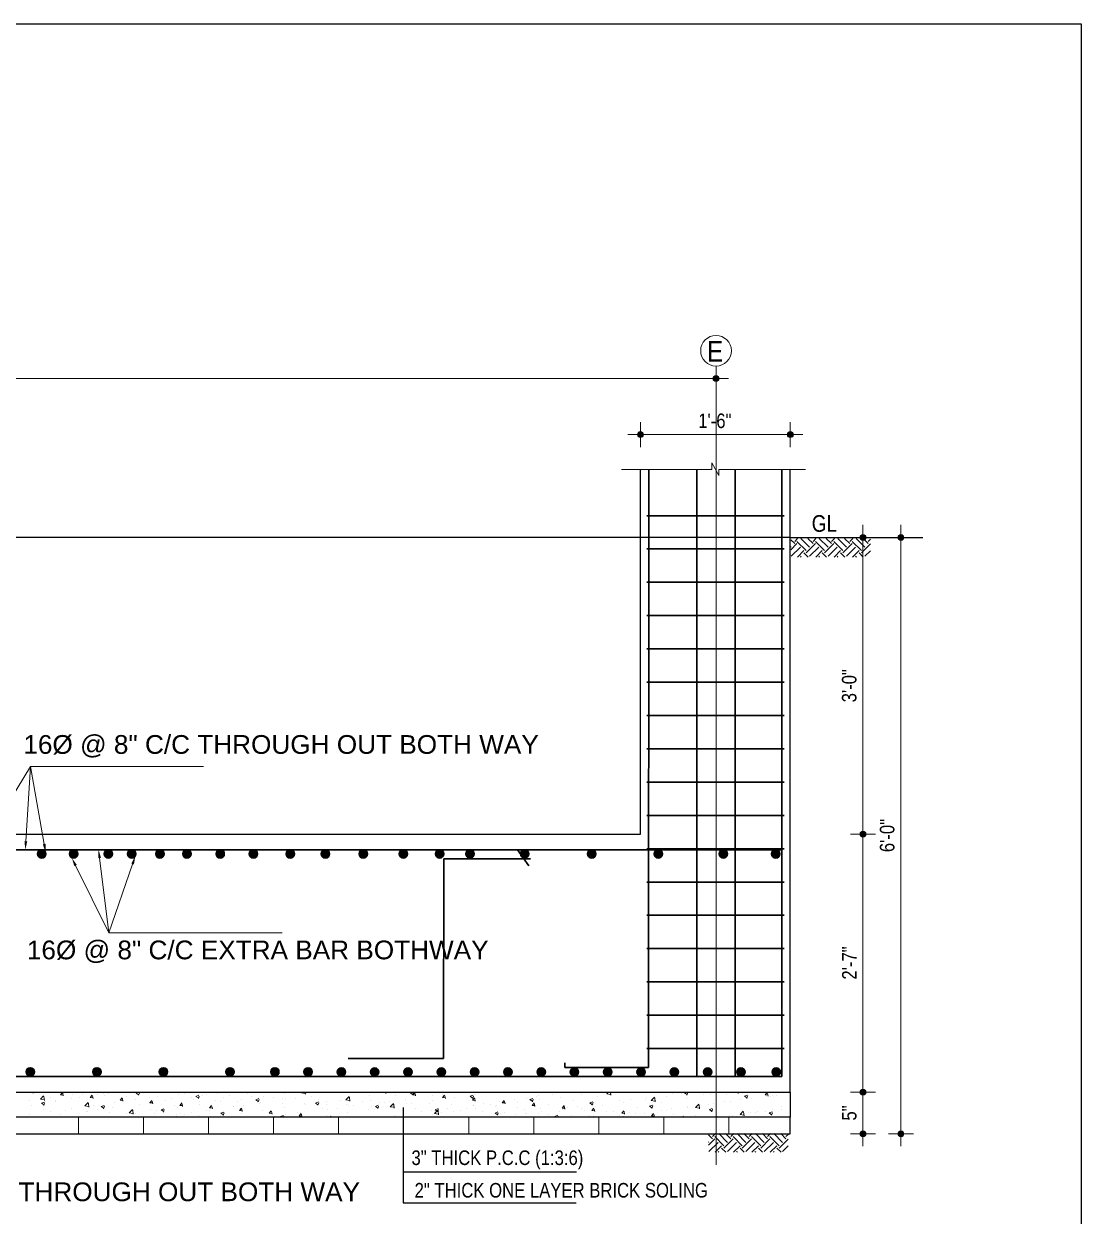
# Model space of a CAD drawing. Header units: inches. Extents: x 57837 to 133168, y 6972 to 27776.
# Drawn here: x 70010 to 70518, y 19464 to 20037 of the extents above; entities that cross this region are included whole.
import ezdxf

# ---------------------------------------------------------------- set-up
doc = ezdxf.new("R2010")
doc.units = ezdxf.units.IN
doc.header["$MEASUREMENT"] = 0
for name, color, linetype, lineweight in [('0.15L', 210, 'Continuous', 15), ('DIM', 2, 'Continuous', 13), ('HACTH', 153, 'Continuous', 5), ('HATCH', 74, 'Continuous', 5), ('ROD', 1, 'Continuous', 40), ('rod position', 1, 'Continuous', 30), ('STIRRUPS', 4, 'Continuous', 30), ('wall line', 20, 'Continuous', 50)]:
    doc.layers.add(name, color=color, linetype=linetype, lineweight=lineweight)
doc.layers.add('elevation', color=3, linetype='Continuous')
doc.layers.add('text', color=255, linetype='Continuous')
doc.styles.add('Arial', font='arial.ttf', dxfattribs={"height": 6.5})
doc.styles.get("Standard").update_dxf_attribs({"font": 'ARIALN.TTF', "height": 7})

msp = doc.modelspace()

# ---------------------------------------------------------------- hatches: boundary and pattern name
at = {"lineweight": 13}
h = msp.add_hatch(color=256, dxfattribs=at)
edge = h.paths.add_edge_path()
edge.add_arc((70342.39, 19866.35), 1.42, 0, 360)
h = msp.add_hatch(color=256, dxfattribs=at)
edge = h.paths.add_edge_path()
edge.add_arc((70306.08, 19839.44), 1.42, 0, 360)
h = msp.add_hatch(color=256, dxfattribs=at)
edge = h.paths.add_edge_path()
edge.add_arc((70378.08, 19839.44), 1.42, 0, 360)
h = msp.add_hatch(color=256, dxfattribs=at)
edge = h.paths.add_edge_path()
edge.add_arc((70413.02, 19790.03), 1.42, 0, 360)
h = msp.add_hatch(color=256, dxfattribs=at)
edge = h.paths.add_edge_path()
edge.add_arc((70431.25, 19790.03), 1.42, 0, 360)
h = msp.add_hatch(color=256, dxfattribs=at)
edge = h.paths.add_edge_path()
edge.add_arc((70413.02, 19647.48), 1.42, 0, 360)
h = msp.add_hatch(color=256, dxfattribs=at)
edge = h.paths.add_edge_path()
edge.add_arc((70413.02, 19647.48), 1.42, 0, 360)
h = msp.add_hatch(color=256, dxfattribs=at)
edge = h.paths.add_edge_path()
edge.add_arc((70413.02, 19523.48), 1.42, 0, 360)
h = msp.add_hatch(color=256, dxfattribs=at)
edge = h.paths.add_edge_path()
edge.add_arc((70413.02, 19523.48), 1.42, 0, 360)
h = msp.add_hatch(color=256, dxfattribs=at)
edge = h.paths.add_edge_path()
edge.add_arc((70413.02, 19503.48), 1.42, 0, 360)
h = msp.add_hatch(color=256, dxfattribs=at)
edge = h.paths.add_edge_path()
edge.add_arc((70431.25, 19503.48), 1.42, 0, 360)
at = {"layer": 'ROD'}
h = msp.add_hatch(color=5, dxfattribs=at)
h.set_gradient(color1=(0, 0, 255), one_color=1, tint=1, name='SPHERICAL')
h.paths.add_polyline_path([(70020.37, 19637.99, 1), (70016.37, 19637.99, 1)])
h = msp.add_hatch(color=5, dxfattribs=at)
h.set_gradient(color1=(0, 0, 255), one_color=1, tint=1, name='SPHERICAL')
h.paths.add_polyline_path([(70035.66, 19637.99, 1), (70031.66, 19637.99, 1)])
h = msp.add_hatch(color=5, dxfattribs=at)
h.set_gradient(color1=(0, 0, 255), one_color=1, tint=1, name='SPHERICAL')
h.paths.add_polyline_path([(70052.37, 19637.99, 1), (70048.37, 19637.99, 1)])
h = msp.add_hatch(color=5, dxfattribs=at)
h.set_gradient(color1=(0, 0, 255), one_color=1, tint=1, name='SPHERICAL')
h.paths.add_polyline_path([(70063.64, 19637.99, 1), (70059.64, 19637.99, 1)])
h = msp.add_hatch(color=5, dxfattribs=at)
h.set_gradient(color1=(0, 0, 255), one_color=1, tint=1, name='SPHERICAL')
h.paths.add_polyline_path([(70077.15, 19637.99, 1), (70073.15, 19637.99, 1)])
h = msp.add_hatch(color=5, dxfattribs=at)
h.set_gradient(color1=(0, 0, 255), one_color=1, tint=1, name='SPHERICAL')
h.paths.add_polyline_path([(70090.1, 19637.99, 1), (70086.1, 19637.99, 1)])
h = msp.add_hatch(color=5, dxfattribs=at)
h.set_gradient(color1=(0, 0, 255), one_color=1, tint=1, name='SPHERICAL')
h.paths.add_polyline_path([(70106.1, 19637.99, 1), (70102.1, 19637.99, 1)])
h = msp.add_hatch(color=5, dxfattribs=at)
h.set_gradient(color1=(0, 0, 255), one_color=1, tint=1, name='SPHERICAL')
h.paths.add_polyline_path([(70122.1, 19637.99, 1), (70118.1, 19637.99, 1)])
h = msp.add_hatch(color=5, dxfattribs=at)
h.set_gradient(color1=(0, 0, 255), one_color=1, tint=1, name='SPHERICAL')
h.paths.add_polyline_path([(70139.75, 19637.99, 1), (70135.75, 19637.99, 1)])
h = msp.add_hatch(color=5, dxfattribs=at)
h.set_gradient(color1=(0, 0, 255), one_color=1, tint=1, name='SPHERICAL')
h.paths.add_polyline_path([(70156.71, 19637.99, 1), (70152.71, 19637.99, 1)])
h = msp.add_hatch(color=5, dxfattribs=at)
h.set_gradient(color1=(0, 0, 255), one_color=1, tint=1, name='SPHERICAL')
h.paths.add_polyline_path([(70174.84, 19637.99, 1), (70170.84, 19637.99, 1)])
h = msp.add_hatch(color=5, dxfattribs=at)
h.set_gradient(color1=(0, 0, 255), one_color=1, tint=1, name='SPHERICAL')
h.paths.add_polyline_path([(70194.14, 19637.99, 1), (70190.14, 19637.99, 1)])
h = msp.add_hatch(color=5, dxfattribs=at)
h.set_gradient(color1=(0, 0, 255), one_color=1, tint=1, name='SPHERICAL')
h.paths.add_polyline_path([(70211.61, 19637.99, 1), (70207.61, 19637.99, 1)])
h = msp.add_hatch(color=5, dxfattribs=at)
h.set_gradient(color1=(0, 0, 255), one_color=1, tint=1, name='SPHERICAL')
h.paths.add_polyline_path([(70226.14, 19637.99, 1), (70222.14, 19637.99, 1)])
h = msp.add_hatch(color=5, dxfattribs=at)
h.set_gradient(color1=(0, 0, 255), one_color=1, tint=1, name='SPHERICAL')
h.paths.add_polyline_path([(70252.44, 19637.99, 1), (70248.44, 19637.99, 1)])
h = msp.add_hatch(color=5, dxfattribs=at)
h.set_gradient(color1=(0, 0, 255), one_color=1, tint=1, name='SPHERICAL')
h.paths.add_polyline_path([(70284.67, 19637.99, 1), (70280.67, 19637.99, 1)])
h = msp.add_hatch(color=5, dxfattribs=at)
h.set_gradient(color1=(0, 0, 255), one_color=1, tint=1, name='SPHERICAL')
h.paths.add_polyline_path([(70316.67, 19637.99, 1), (70312.67, 19637.99, 1)])
h = msp.add_hatch(color=5, dxfattribs=at)
h.set_gradient(color1=(0, 0, 255), one_color=1, tint=1, name='SPHERICAL')
h.paths.add_polyline_path([(70347.9, 19637.99, 1), (70343.9, 19637.99, 1)])
h = msp.add_hatch(color=5, dxfattribs=at)
h.set_gradient(color1=(0, 0, 255), one_color=1, tint=1, name='SPHERICAL')
h.paths.add_polyline_path([(70373.13, 19637.99, 1), (70369.13, 19637.99, 1)])
h = msp.add_hatch(color=5, dxfattribs=at)
h.set_gradient(color1=(0, 0, 255), one_color=1, tint=1, name='SPHERICAL')
h.paths.add_polyline_path([(70014.84, 19533.22, 1), (70010.84, 19533.22, 1)])
h = msp.add_hatch(color=5, dxfattribs=at)
h.set_gradient(color1=(0, 0, 255), one_color=1, tint=1, name='SPHERICAL')
h.paths.add_polyline_path([(70046.84, 19533.22, 1), (70042.84, 19533.22, 1)])
h = msp.add_hatch(color=5, dxfattribs=at)
h.set_gradient(color1=(0, 0, 255), one_color=1, tint=1, name='SPHERICAL')
h.paths.add_polyline_path([(70078.84, 19533.22, 1), (70074.84, 19533.22, 1)])
h = msp.add_hatch(color=5, dxfattribs=at)
h.set_gradient(color1=(0, 0, 255), one_color=1, tint=1, name='SPHERICAL')
h.paths.add_polyline_path([(70110.84, 19533.22, 1), (70106.84, 19533.22, 1)])
h = msp.add_hatch(color=5, dxfattribs=at)
h.set_gradient(color1=(0, 0, 255), one_color=1, tint=1, name='SPHERICAL')
h.paths.add_polyline_path([(70132.37, 19533.22, 1), (70128.37, 19533.22, 1)])
h = msp.add_hatch(color=5, dxfattribs=at)
h.set_gradient(color1=(0, 0, 255), one_color=1, tint=1, name='SPHERICAL')
h.paths.add_polyline_path([(70148.37, 19533.22, 1), (70144.37, 19533.22, 1)])
h = msp.add_hatch(color=5, dxfattribs=at)
h.set_gradient(color1=(0, 0, 255), one_color=1, tint=1, name='SPHERICAL')
h.paths.add_polyline_path([(70164.37, 19533.19, 1), (70160.37, 19533.19, 1)])
h = msp.add_hatch(color=5, dxfattribs=at)
h.set_gradient(color1=(0, 0, 255), one_color=1, tint=1, name='SPHERICAL')
h.paths.add_polyline_path([(70180.37, 19533.19, 1), (70176.37, 19533.19, 1)])
h = msp.add_hatch(color=5, dxfattribs=at)
h.set_gradient(color1=(0, 0, 255), one_color=1, tint=1, name='SPHERICAL')
h.paths.add_polyline_path([(70196.37, 19533.19, 1), (70192.37, 19533.19, 1)])
h = msp.add_hatch(color=5, dxfattribs=at)
h.set_gradient(color1=(0, 0, 255), one_color=1, tint=1, name='SPHERICAL')
h.paths.add_polyline_path([(70212.37, 19533.19, 1), (70208.37, 19533.19, 1)])
h = msp.add_hatch(color=5, dxfattribs=at)
h.set_gradient(color1=(0, 0, 255), one_color=1, tint=1, name='SPHERICAL')
h.paths.add_polyline_path([(70228.37, 19533.19, 1), (70224.37, 19533.19, 1)])
h = msp.add_hatch(color=5, dxfattribs=at)
h.set_gradient(color1=(0, 0, 255), one_color=1, tint=1, name='SPHERICAL')
h.paths.add_polyline_path([(70244.37, 19533.19, 1), (70240.37, 19533.19, 1)])
h = msp.add_hatch(color=5, dxfattribs=at)
h.set_gradient(color1=(0, 0, 255), one_color=1, tint=1, name='SPHERICAL')
h.paths.add_polyline_path([(70260.37, 19533.19, 1), (70256.37, 19533.19, 1)])
h = msp.add_hatch(color=5, dxfattribs=at)
h.set_gradient(color1=(0, 0, 255), one_color=1, tint=1, name='SPHERICAL')
h.paths.add_polyline_path([(70276.37, 19533.19, 1), (70272.37, 19533.19, 1)])
h = msp.add_hatch(color=5, dxfattribs=at)
h.set_gradient(color1=(0, 0, 255), one_color=1, tint=1, name='SPHERICAL')
h.paths.add_polyline_path([(70292.37, 19533.19, 1), (70288.37, 19533.19, 1)])
h = msp.add_hatch(color=5, dxfattribs=at)
h.set_gradient(color1=(0, 0, 255), one_color=1, tint=1, name='SPHERICAL')
h.paths.add_polyline_path([(70308.37, 19533.19, 1), (70304.37, 19533.19, 1)])
h = msp.add_hatch(color=5, dxfattribs=at)
h.set_gradient(color1=(0, 0, 255), one_color=1, tint=1, name='SPHERICAL')
h.paths.add_polyline_path([(70324.37, 19533.19, 1), (70320.37, 19533.19, 1)])
h = msp.add_hatch(color=5, dxfattribs=at)
h.set_gradient(color1=(0, 0, 255), one_color=1, tint=1, name='SPHERICAL')
h.paths.add_polyline_path([(70340.37, 19533.19, 1), (70336.37, 19533.19, 1)])
h = msp.add_hatch(color=5, dxfattribs=at)
h.set_gradient(color1=(0, 0, 255), one_color=1, tint=1, name='SPHERICAL')
h.paths.add_polyline_path([(70356.37, 19533.19, 1), (70352.37, 19533.19, 1)])
h = msp.add_hatch(color=5, dxfattribs=at)
h.set_gradient(color1=(0, 0, 255), one_color=1, tint=1, name='SPHERICAL')
h.paths.add_polyline_path([(70373.3, 19533.19, 1), (70369.3, 19533.19, 1)])

# ---------------------------------------------------------------- linework, layer by layer
at = {"color": 1}
for p, q in [((67637.87, 20036.78), (70517.87, 20036.78)), ((70517.87, 20036.78), (70517.87, 17931.09))]:
    msp.add_line(p, q, dxfattribs=at)
at = {"lineweight": 13}
for p, q in [((70342.39, 19872.35), (70342.39, 19860.35)), ((70336.39, 19866.35), (70348.39, 19866.35)), ((70306.08, 19833.44), (70306.08, 19845.44)), ((70378.08, 19845.44), (70378.08, 19833.44)), ((70312.08, 19839.44), (70300.08, 19839.44)), ((70372.08, 19839.44), (70384.08, 19839.44)), ((70413.02, 19784.03), (70413.02, 19796.03)), ((70431.25, 19784.03), (70431.25, 19796.03)), ((70407.02, 19790.03), (70419.02, 19790.03)), ((70425.25, 19790.03), (70437.25, 19790.03)), ((70413.02, 19641.48), (70413.02, 19653.48)), ((70413.02, 19653.48), (70413.02, 19641.48)), ((70407.02, 19647.48), (70419.02, 19647.48)), ((70419.02, 19647.48), (70407.02, 19647.48)), ((70413.02, 19517.48), (70413.02, 19529.48)), ((70413.02, 19529.48), (70413.02, 19517.48)), ((70407.02, 19523.48), (70419.02, 19523.48)), ((70419.02, 19523.48), (70407.02, 19523.48)), ((70413.02, 19509.48), (70413.02, 19497.48)), ((70431.25, 19509.48), (70431.25, 19497.48)), ((70419.02, 19503.48), (70407.02, 19503.48)), ((70437.25, 19503.48), (70425.25, 19503.48))]:
    msp.add_line(p, q, dxfattribs=at)
for centre in [(70342.39, 19866.35), (70306.08, 19839.44), (70378.08, 19839.44), (70413.02, 19790.03), (70431.25, 19790.03), (70413.02, 19647.48), (70413.02, 19647.48), (70413.02, 19523.48), (70413.02, 19523.48), (70413.02, 19503.48), (70431.25, 19503.48)]:
    msp.add_circle(centre, 1.42, dxfattribs=at)
at = {"layer": '0.15L', "lineweight": 18}
msp.add_circle((70342.39, 19879.73), 7.37, dxfattribs=at)
at = {"layer": 'DIM'}
for p, q in [((69579.13, 19866.35), (70338.39, 19866.35)), ((70310.08, 19839.44), (70374.08, 19839.44)), ((70296.95, 19822.63), (70340.35, 19822.63)), ((70340.35, 19822.63), (70340.35, 19825.79)), ((70340.35, 19825.79), (70343.76, 19819.76)), ((70343.76, 19819.76), (70343.76, 19822.63)), ((70343.76, 19822.63), (70385.38, 19822.63)), ((70413.02, 19651.48), (70413.02, 19786.03)), ((70431.25, 19507.48), (70431.25, 19786.03)), ((70413.02, 19527.48), (70413.02, 19643.48)), ((70413.02, 19507.48), (70413.02, 19519.48))]:
    msp.add_line(p, q, dxfattribs=at)
at = {"layer": 'DIM', "color": 3}
msp.add_line((70378.08, 19647.48), (70378.08, 19790.03), dxfattribs=at)
at = {"layer": 'DIM', "lineweight": 13}
for p, q in [((69990.13, 19642.49), (70012.88, 19679.97)), ((70010.7, 19643.99), (70012.88, 19679.97)), ((70019.51, 19642.72), (70012.88, 19679.97)), ((70012.88, 19679.97), (70096.12, 19679.97)), ((70012.88, 19679.97), (70096.12, 19679.97)), ((70012.88, 19679.97), (70096.12, 19679.97)), ((70034.6, 19632.42), (70050.67, 19600.07)), ((70046.16, 19636.02), (70050.67, 19600.07)), ((70062.01, 19633.11), (70050.67, 19600.07)), ((70050.67, 19600.07), (70133.91, 19600.07)), ((70050.67, 19600.07), (70133.91, 19600.07)), ((70050.67, 19600.07), (70133.91, 19600.07))]:
    msp.add_line(p, q, dxfattribs=at)
at = {"layer": 'DIM', "linetype": 'ByBlock', "lineweight": -3}
for p, q in [((70191.99, 19516.11), (70191.99, 19470.28)), ((70191.99, 19485.19), (70275.32, 19485.2)), ((70191.99, 19470.28), (70275.26, 19470.28))]:
    msp.add_line(p, q, dxfattribs=at)
at = {"layer": 'DIM', "lineweight": 13}
for points in [[(70011.37, 19643.95), (70010.46, 19639.99), (70010.04, 19644.03)], [(70020.17, 19642.84), (70020.21, 19638.78), (70018.85, 19642.6)], [(70045.5, 19635.94), (70045.66, 19639.99), (70046.82, 19636.11)], [(70034, 19632.12), (70032.82, 19636), (70035.2, 19632.71)], [(70061.38, 19633.32), (70063.3, 19636.89), (70062.64, 19632.89)]]:
    msp.add_solid(points, dxfattribs=at)
at = {"layer": 'elevation'}
for p, q in [((70306.08, 19647.48), (70306.08, 19822.63)), ((70378.08, 19647.48), (70378.08, 19822.63)), ((70378.08, 19790.03), (68818.04, 19790.03)), ((70378.08, 19790.03), (70441.85, 19790.03)), ((69610.82, 19647.48), (70306.08, 19647.48)), ((70378.08, 19523.48), (70378.08, 19647.48)), ((70378.08, 19647.48), (70378.08, 19647.48)), ((67748.73, 19523.48), (70378.08, 19523.48)), ((67748.73, 19523.48), (70378.08, 19523.48)), ((70378.08, 19523.48), (70378.08, 19511.48)), ((70378.08, 19511.48), (67748.73, 19511.48)), ((70378.08, 19511.48), (67748.73, 19511.48)), ((70378.08, 19503.48), (70378.08, 19511.48)), ((67748.73, 19503.48), (70378.08, 19503.48))]:
    msp.add_line(p, q, dxfattribs=at)
at = {"layer": 'HACTH', "lineweight": 0}
for p, q in [((70012.95, 19523.44), (70012.98, 19523.48)), ((70012.95, 19523.44), (70014.15, 19523.34)), ((70014.3, 19522.95), (70014.2, 19523.48)), ((70016.54, 19523.25), (70016.54, 19523.25)), ((70027.22, 19522.8), (70027.22, 19522.8)), ((70027.3, 19522.19), (70028.26, 19523.34)), ((70028.65, 19521.7), (70028.41, 19522.95)), ((70048.22, 19522.97), (70048.22, 19522.97)), ((70050.22, 19522.96), (70050.22, 19522.96)), ((70063.73, 19523.07), (70064.79, 19523.48)), ((70063.73, 19523.07), (70064.73, 19522.4)), ((70064.88, 19522.01), (70065.28, 19523.22)), ((70076.38, 19523.23), (70076.38, 19523.23)), ((70087.06, 19522.78), (70087.06, 19522.78)), ((70102.95, 19522.7), (70102.95, 19522.7)), ((70117.37, 19523.05), (70117.37, 19523.05)), ((70135.03, 19522.99), (70135.03, 19522.99)), ((70143.13, 19523.11), (70143.48, 19523.48)), ((70143.13, 19523.11), (70144.91, 19522.84)), ((70145.06, 19522.5), (70144.95, 19523.48)), ((70160.75, 19523.12), (70160.75, 19523.12)), ((70182.32, 19523.42), (70182.36, 19523.48)), ((70182.32, 19523.42), (70183.52, 19523.32)), ((70183.67, 19522.93), (70183.57, 19523.48)), ((70186.04, 19523.3), (70186.04, 19523.3)), ((70195.5, 19523.11), (70196.45, 19523.48)), ((70195.51, 19523.11), (70196.5, 19522.44)), ((70196.65, 19522.06), (70197.06, 19523.27)), ((70196.67, 19522.17), (70197.63, 19523.32)), ((70198.01, 19521.68), (70197.78, 19522.93)), ((70289.9, 19522.73), (70290.61, 19523.48)), ((70289.9, 19522.73), (70291.67, 19522.46)), ((70291.83, 19522.12), (70291.67, 19523.48)), ((70297.06, 19523.36), (70297.06, 19523.36)), ((70325.84, 19523.07), (70325.84, 19523.07)), ((70326.46, 19523.35), (70326.46, 19523.35)), ((70327.28, 19523.15), (70328.11, 19523.48)), ((70327.28, 19523.15), (70328.27, 19522.48)), ((70328.43, 19522.1), (70328.83, 19523.31)), ((70328.71, 19522.77), (70328.71, 19522.77)), ((70351.69, 19523.41), (70351.74, 19523.48)), ((70351.69, 19523.41), (70352.88, 19523.3)), ((70353.04, 19522.92), (70352.93, 19523.48)), ((70366.03, 19522.15), (70367, 19523.3)), ((70367.38, 19521.66), (70367.15, 19522.92)), ((70012.49, 19519.56), (70012.49, 19519.56)), ((70013.22, 19516.96), (70013.22, 19516.96)), ((70017.72, 19520.18), (70019.27, 19521.81)), ((70017.72, 19520.18), (70019.49, 19519.91)), ((70018.18, 19518.22), (70019.58, 19518.76)), ((70018.18, 19518.22), (70019.18, 19517.55)), ((70019.33, 19517.16), (70019.74, 19518.37)), ((70019.65, 19519.57), (70019.43, 19521.47)), ((70020, 19518.98), (70020, 19518.98)), ((70022.59, 19520.84), (70022.59, 19520.84)), ((70024.89, 19518.97), (70024.89, 19518.97)), ((70025, 19519.64), (70025, 19519.64)), ((70027.3, 19522.19), (70028.49, 19522.08)), ((70032.58, 19520.64), (70032.58, 19520.64)), ((70032.97, 19522.33), (70032.97, 19522.33)), ((70036.55, 19520.97), (70036.55, 19520.97)), ((70037.89, 19522.35), (70037.89, 19522.35)), ((70039.06, 19516.87), (70040.62, 19518.5)), ((70040.99, 19516.26), (70040.77, 19518.16)), ((70041.64, 19520.93), (70042.61, 19522.08)), ((70041.64, 19520.93), (70042.84, 19520.83)), ((70042.99, 19520.44), (70042.76, 19521.7)), ((70043, 19517.09), (70043, 19517.09)), ((70045.21, 19522.3), (70045.21, 19522.3)), ((70046.93, 19516.62), (70048.33, 19517.15)), ((70048.57, 19521.9), (70048.57, 19521.9)), ((70053.1, 19518.37), (70053.1, 19518.37)), ((70055.99, 19519.68), (70056.95, 19520.83)), ((70055.99, 19519.68), (70057.18, 19519.57)), ((70057.34, 19519.19), (70057.11, 19520.44)), ((70059.25, 19521.45), (70059.25, 19521.45)), ((70063.49, 19519.87), (70063.49, 19519.87)), ((70065.16, 19517.73), (70065.16, 19517.73)), ((70069.92, 19520.99), (70069.92, 19520.99)), ((70070.17, 19518.39), (70070.17, 19518.39)), ((70070.33, 19518.42), (70071.3, 19519.57)), ((70070.33, 19518.42), (70071.53, 19518.32)), ((70071.68, 19517.93), (70071.45, 19519.18)), ((70073.76, 19521.27), (70073.76, 19521.27)), ((70077.74, 19519.39), (70077.74, 19519.39)), ((70080.6, 19520.54), (70080.6, 19520.54)), ((70082.38, 19517.04), (70082.38, 19517.04)), ((70083.86, 19522.55), (70083.86, 19522.55)), ((70084.68, 19517.17), (70085.64, 19518.32)), ((70084.68, 19517.17), (70085.87, 19517.06)), ((70086.03, 19516.68), (70085.8, 19517.93)), ((70090.37, 19521.05), (70090.37, 19521.05)), ((70091.28, 19520.09), (70091.28, 19520.09)), ((70092.47, 19521.47), (70093.87, 19522)), ((70092.47, 19521.47), (70093.47, 19520.79)), ((70093.62, 19520.41), (70094.03, 19521.62)), ((70094.01, 19517.4), (70094.01, 19517.4)), ((70094.04, 19519.05), (70094.04, 19519.05)), ((70095.38, 19521.71), (70095.38, 19521.71)), ((70097.74, 19522.33), (70097.74, 19522.33)), ((70099.02, 19515.91), (70099.99, 19517.06)), ((70101.95, 19519.64), (70101.95, 19519.64)), ((70104.27, 19518.8), (70104.27, 19518.8)), ((70105.71, 19521.05), (70105.71, 19521.05)), ((70108.41, 19521.88), (70108.41, 19521.88)), ((70112.63, 19519.19), (70112.63, 19519.19)), ((70114.38, 19520.08), (70114.38, 19520.08)), ((70115.33, 19517.14), (70115.33, 19517.14)), ((70119.09, 19521.43), (70119.09, 19521.43)), ((70121.22, 19519.86), (70122.62, 19520.4)), ((70121.22, 19519.86), (70122.21, 19519.19)), ((70122.16, 19518.66), (70122.16, 19518.66)), ((70122.36, 19518.81), (70122.77, 19520.02)), ((70122.91, 19518.14), (70122.91, 19518.14)), ((70123.3, 19518.74), (70123.3, 19518.74)), ((70124.76, 19521.58), (70124.76, 19521.58)), ((70129.76, 19520.97), (70129.76, 19520.97)), ((70133.83, 19520.66), (70133.83, 19520.66)), ((70133.98, 19518.29), (70133.98, 19518.29)), ((70135.54, 19519.8), (70135.54, 19519.8)), ((70140.44, 19520.52), (70140.44, 19520.52)), ((70140.54, 19520.46), (70140.54, 19520.46)), ((70144.66, 19517.84), (70144.66, 19517.84)), ((70144.89, 19517.61), (70144.89, 19517.61)), ((70145.49, 19522.66), (70145.49, 19522.66)), ((70148.12, 19521.46), (70148.12, 19521.46)), ((70149.96, 19518.26), (70151.36, 19518.8)), ((70149.96, 19518.26), (70150.95, 19517.59)), ((70151.11, 19517.21), (70151.51, 19518.42)), ((70151.12, 19520.07), (70151.12, 19520.07)), ((70155.28, 19519.11), (70155.28, 19519.11)), ((70155.33, 19517.39), (70155.33, 19517.39)), ((70161.79, 19519.62), (70161.79, 19519.62)), ((70164.48, 19519.8), (70166.04, 19521.43)), ((70164.48, 19519.8), (70166.26, 19519.53)), ((70164.79, 19517.67), (70164.79, 19517.67)), ((70165.55, 19520.52), (70165.55, 19520.52)), ((70166.41, 19519.19), (70166.19, 19521.09)), ((70172.47, 19519.17), (70172.47, 19519.17)), ((70175.65, 19521.8), (70175.65, 19521.8)), ((70176.46, 19519.67), (70176.46, 19519.67)), ((70178.7, 19516.66), (70180.1, 19517.2)), ((70180.7, 19518.55), (70180.7, 19518.55)), ((70183.15, 19518.72), (70183.15, 19518.72)), ((70185.71, 19519.21), (70185.71, 19519.21)), ((70185.82, 19516.49), (70187.38, 19518.12)), ((70187.75, 19515.88), (70187.53, 19517.78)), ((70188.12, 19521.67), (70188.12, 19521.67)), ((70193.28, 19520.21), (70193.28, 19520.21)), ((70193.82, 19518.27), (70193.82, 19518.27)), ((70196.06, 19518.05), (70196.06, 19518.05)), ((70196.67, 19522.17), (70197.86, 19522.06)), ((70204.5, 19517.82), (70204.5, 19517.82)), ((70205.91, 19521.87), (70205.91, 19521.87)), ((70206.17, 19519.33), (70206.17, 19519.33)), ((70210.92, 19522.53), (70210.92, 19522.53)), ((70211.01, 19520.91), (70211.97, 19522.06)), ((70211.01, 19520.91), (70212.21, 19520.81)), ((70212.36, 19520.42), (70212.13, 19521.68)), ((70215.18, 19517.37), (70215.18, 19517.37)), ((70216.55, 19520.83), (70216.55, 19520.83)), ((70224.25, 19521.51), (70225.65, 19522.05)), ((70224.25, 19521.51), (70225.24, 19520.84)), ((70225.36, 19519.66), (70226.32, 19520.81)), ((70225.36, 19519.66), (70226.55, 19519.55)), ((70225.4, 19520.45), (70225.8, 19521.66)), ((70225.86, 19517.3), (70225.86, 19517.3)), ((70226.7, 19519.17), (70226.47, 19520.42)), ((70226.82, 19522.24), (70226.82, 19522.24)), ((70230.87, 19517.96), (70230.87, 19517.96)), ((70233.95, 19517.75), (70233.95, 19517.75)), ((70238.44, 19518.96), (70238.44, 19518.96)), ((70239.7, 19518.4), (70240.66, 19519.55)), ((70239.7, 19518.4), (70240.9, 19518.3)), ((70241.05, 19517.91), (70240.82, 19519.17)), ((70245.61, 19519.75), (70245.61, 19519.75)), ((70247.07, 19518.36), (70247.07, 19518.36)), ((70251.08, 19520.62), (70251.08, 19520.62)), ((70252.99, 19519.91), (70254.39, 19520.45)), ((70252.99, 19519.91), (70253.99, 19519.24)), ((70254.05, 19517.15), (70255.01, 19518.3)), ((70254.05, 19517.15), (70255.24, 19517.04)), ((70254.14, 19518.85), (70254.54, 19520.06)), ((70255.39, 19516.66), (70255.16, 19517.91)), ((70256.08, 19521.28), (70256.08, 19521.28)), ((70257.28, 19521.75), (70257.28, 19521.75)), ((70257.34, 19519.77), (70257.34, 19519.77)), ((70262.07, 19517.36), (70262.07, 19517.36)), ((70263.66, 19522.28), (70263.66, 19522.28)), ((70267.44, 19521.05), (70267.44, 19521.05)), ((70268.39, 19515.89), (70269.36, 19517.04)), ((70273.73, 19519.36), (70273.73, 19519.36)), ((70277.83, 19522.55), (70277.83, 19522.55)), ((70281.73, 19518.31), (70283.13, 19518.84)), ((70281.73, 19518.31), (70282.73, 19517.63)), ((70282.88, 19517.25), (70283.29, 19518.46)), ((70283.61, 19517.71), (70283.61, 19517.71)), ((70285.4, 19521.36), (70285.4, 19521.36)), ((70287.85, 19517.3), (70287.85, 19517.3)), ((70296.24, 19519.37), (70296.24, 19519.37)), ((70297.96, 19518.58), (70297.96, 19518.58)), ((70301.25, 19520.03), (70301.25, 19520.03)), ((70308.34, 19520.08), (70308.34, 19520.08)), ((70308.82, 19521.03), (70308.82, 19521.03)), ((70310.48, 19516.7), (70311.88, 19517.24)), ((70311.24, 19519.42), (70312.8, 19521.05)), ((70311.24, 19519.42), (70313.02, 19519.15)), ((70313.17, 19518.81), (70312.95, 19520.71)), ((70316.36, 19518.37), (70316.36, 19518.37)), ((70318.61, 19521.49), (70318.61, 19521.49)), ((70321.45, 19522.69), (70321.45, 19522.69)), ((70328.03, 19520.37), (70328.03, 19520.37)), ((70332.58, 19516.11), (70334.14, 19517.74)), ((70334.52, 19515.5), (70334.29, 19517.4)), ((70336.51, 19522.62), (70336.51, 19522.62)), ((70338.86, 19517.61), (70338.86, 19517.61)), ((70339.69, 19522.37), (70339.69, 19522.37)), ((70341.4, 19518.12), (70341.4, 19518.12)), ((70346.41, 19518.78), (70346.41, 19518.78)), ((70347.19, 19522.17), (70347.19, 19522.17)), ((70349.13, 19519.02), (70349.13, 19519.02)), ((70353.98, 19519.78), (70353.98, 19519.78)), ((70356.02, 19521.55), (70357.42, 19522.09)), ((70356.02, 19521.55), (70357.02, 19520.88)), ((70357.17, 19520.5), (70357.58, 19521.71)), ((70357.86, 19521.72), (70357.86, 19521.72)), ((70359.23, 19520.3), (70359.23, 19520.3)), ((70366.03, 19522.15), (70367.23, 19522.05)), ((70366.62, 19521.44), (70366.62, 19521.44)), ((70368.54, 19521.27), (70368.54, 19521.27)), ((70369.62, 19521.8), (70369.62, 19521.8)), ((70371.62, 19522.1), (70371.62, 19522.1)), ((70012.24, 19512.9), (70012.24, 19512.9)), ((70019.02, 19515.32), (70019.02, 19515.32)), ((70019.74, 19511.75), (70019.74, 19511.75)), ((70022.34, 19514.18), (70022.34, 19514.18)), ((70027.32, 19512.75), (70027.32, 19512.75)), ((70029.7, 19514.87), (70029.7, 19514.87)), ((70032.73, 19515.68), (70032.73, 19515.68)), ((70039.06, 19516.87), (70040.84, 19516.6)), ((70039.95, 19514.41), (70039.95, 19514.41)), ((70040.37, 19514.42), (70040.37, 19514.42)), ((70044.95, 19515.07), (70044.95, 19515.07)), ((70046.93, 19516.62), (70047.92, 19515.95)), ((70048.07, 19515.56), (70048.48, 19516.77)), ((70051.05, 19513.97), (70051.05, 19513.97)), ((70052.53, 19516.07), (70052.53, 19516.07)), ((70052.86, 19511.71), (70052.86, 19511.71)), ((70059.05, 19513.04), (70059.05, 19513.04)), ((70060.41, 19513.56), (70061.96, 19515.19)), ((70060.41, 19513.56), (70062.18, 19513.29)), ((70061.73, 19513.52), (70061.73, 19513.52)), ((70062.34, 19512.95), (70062.12, 19514.84)), ((70063.25, 19513.21), (70063.25, 19513.21)), ((70070.72, 19515.04), (70070.72, 19515.04)), ((70072.4, 19513.06), (70072.4, 19513.06)), ((70072.48, 19511.5), (70072.48, 19511.5)), ((70073.52, 19514.62), (70073.52, 19514.62)), ((70075.67, 19515.02), (70077.07, 19515.55)), ((70075.67, 19515.02), (70076.66, 19514.34)), ((70076.82, 19513.96), (70077.22, 19515.17)), ((70082.92, 19511.48), (70083.31, 19511.88)), ((70083.08, 19512.61), (70083.08, 19512.61)), ((70083.47, 19511.48), (70083.46, 19511.53)), ((70083.62, 19515.9), (70083.62, 19515.9)), ((70085.11, 19513.16), (70085.11, 19513.16)), ((70087.17, 19512.65), (70087.17, 19512.65)), ((70090.12, 19513.82), (70090.12, 19513.82)), ((70093.76, 19512.16), (70093.76, 19512.16)), ((70097.69, 19514.82), (70097.69, 19514.82)), ((70098.84, 19514.65), (70098.84, 19514.65)), ((70099.02, 19515.91), (70100.22, 19515.81)), ((70100.37, 19515.42), (70100.14, 19516.67)), ((70104.03, 19512.15), (70104.03, 19512.15)), ((70104.41, 19513.41), (70105.81, 19513.95)), ((70104.41, 19513.41), (70105.41, 19512.74)), ((70104.43, 19511.71), (70104.43, 19511.71)), ((70105.56, 19512.36), (70105.96, 19513.57)), ((70110.32, 19516.48), (70110.32, 19516.48)), ((70110.5, 19516.66), (70110.5, 19516.66)), ((70113.37, 19514.66), (70114.33, 19515.8)), ((70113.37, 19514.66), (70114.56, 19514.55)), ((70114.13, 19513.43), (70114.13, 19513.43)), ((70114.72, 19514.17), (70114.49, 19515.42)), ((70124.52, 19514.93), (70124.52, 19514.93)), ((70127.71, 19513.4), (70128.68, 19514.55)), ((70127.71, 19513.4), (70128.91, 19513.3)), ((70129.06, 19512.91), (70128.83, 19514.16)), ((70129.8, 19511.66), (70129.8, 19511.66)), ((70130.27, 19511.91), (70130.27, 19511.91)), ((70133.15, 19511.81), (70134.55, 19512.35)), ((70133.15, 19511.81), (70133.65, 19511.48)), ((70134.54, 19511.48), (70134.71, 19511.97)), ((70134.79, 19516.33), (70134.79, 19516.33)), ((70135.28, 19512.57), (70135.28, 19512.57)), ((70141.47, 19513.66), (70141.47, 19513.66)), ((70142.06, 19512.15), (70143.02, 19513.29)), ((70142.06, 19512.15), (70143.25, 19512.04)), ((70142.86, 19513.57), (70142.86, 19513.57)), ((70143.41, 19511.66), (70143.18, 19512.91)), ((70153.13, 19515.66), (70153.13, 19515.66)), ((70155.04, 19512.46), (70155.04, 19512.46)), ((70155.49, 19515.23), (70155.49, 19515.23)), ((70156.89, 19511.48), (70157.37, 19512.04)), ((70157.55, 19511.48), (70157.52, 19511.65)), ((70160.49, 19515.89), (70160.49, 19515.89)), ((70165.31, 19513.86), (70165.31, 19513.86)), ((70166.01, 19516.93), (70166.01, 19516.93)), ((70168.07, 19516.89), (70168.07, 19516.89)), ((70175.41, 19515.14), (70175.41, 19515.14)), ((70176.69, 19516.48), (70176.69, 19516.48)), ((70178.7, 19516.66), (70179.7, 19515.99)), ((70179.85, 19515.61), (70180.25, 19516.81)), ((70185.8, 19516.64), (70185.8, 19516.64)), ((70185.82, 19516.49), (70187.6, 19516.22)), ((70187.36, 19516.03), (70187.36, 19516.03)), ((70188.02, 19512.32), (70188.02, 19512.32)), ((70198.04, 19515.58), (70198.04, 19515.58)), ((70198.96, 19511.74), (70198.96, 19511.74)), ((70200.65, 19513.98), (70200.65, 19513.98)), ((70205.66, 19514.64), (70205.66, 19514.64)), ((70205.92, 19512.67), (70205.92, 19512.67)), ((70207.17, 19513.18), (70208.73, 19514.81)), ((70207.17, 19513.18), (70208.95, 19512.91)), ((70207.44, 19515.06), (70208.84, 19515.6)), ((70207.44, 19515.06), (70208.44, 19514.39)), ((70208.59, 19514), (70209, 19515.21)), ((70208.72, 19515.13), (70208.72, 19515.13)), ((70209.1, 19512.57), (70208.88, 19514.46)), ((70210.62, 19513.74), (70210.62, 19513.74)), ((70213.23, 19515.64), (70213.23, 19515.64)), ((70216.31, 19514.17), (70216.31, 19514.17)), ((70219.39, 19514.68), (70219.39, 19514.68)), ((70222.29, 19515.74), (70222.29, 19515.74)), ((70225.85, 19516.91), (70225.85, 19516.91)), ((70226.58, 19515.58), (70226.58, 19515.58)), ((70230.05, 19511.48), (70230.07, 19511.5)), ((70230.07, 19514.23), (70230.07, 19514.23)), ((70236.19, 19513.46), (70237.59, 19513.99)), ((70236.19, 19513.46), (70237.18, 19512.79)), ((70236.53, 19516.46), (70236.53, 19516.46)), ((70236.68, 19516.86), (70236.68, 19516.86)), ((70237.33, 19512.4), (70237.74, 19513.61)), ((70238.74, 19513.35), (70238.74, 19513.35)), ((70240.75, 19513.78), (70240.75, 19513.78)), ((70245.81, 19512.73), (70245.81, 19512.73)), ((70246.83, 19511.7), (70246.83, 19511.7)), ((70247.21, 19516.01), (70247.21, 19516.01)), ((70250.41, 19515.36), (70250.41, 19515.36)), ((70250.82, 19513.39), (70250.82, 19513.39)), ((70251.42, 19513.33), (70251.42, 19513.33)), ((70257.09, 19513.11), (70257.09, 19513.11)), ((70257.88, 19515.56), (70257.88, 19515.56)), ((70258.4, 19514.39), (70258.4, 19514.39)), ((70262.1, 19512.88), (70262.1, 19512.88)), ((70264.93, 19511.86), (70266.33, 19512.39)), ((70264.93, 19511.86), (70265.49, 19511.48)), ((70266.3, 19511.48), (70266.48, 19512.01)), ((70267.2, 19514.39), (70267.2, 19514.39)), ((70268.39, 19515.89), (70269.59, 19515.79)), ((70268.56, 19515.11), (70268.56, 19515.11)), ((70269.74, 19515.4), (70269.51, 19516.66)), ((70271.03, 19516.05), (70271.03, 19516.05)), ((70272.78, 19512.42), (70272.78, 19512.42)), ((70276.03, 19516.71), (70276.03, 19516.71)), ((70277.58, 19515.89), (70277.58, 19515.89)), ((70279.23, 19514.66), (70279.23, 19514.66)), ((70281.37, 19512.36), (70281.37, 19512.36)), ((70282.74, 19514.64), (70283.7, 19515.79)), ((70282.74, 19514.64), (70283.93, 19514.53)), ((70283.45, 19511.97), (70283.45, 19511.97)), ((70284.08, 19514.15), (70283.85, 19515.4)), ((70289.91, 19514.21), (70289.91, 19514.21)), ((70290.98, 19511.48), (70290.98, 19511.48)), ((70293.04, 19514.36), (70293.04, 19514.36)), ((70294.13, 19511.52), (70294.13, 19511.52)), ((70295.98, 19512.14), (70295.98, 19512.14)), ((70297.08, 19513.38), (70298.05, 19514.53)), ((70297.08, 19513.38), (70298.28, 19513.28)), ((70297.71, 19511.92), (70297.71, 19511.92)), ((70298.43, 19512.89), (70298.2, 19514.15)), ((70300.59, 19513.76), (70300.59, 19513.76)), ((70303.56, 19513.14), (70303.56, 19513.14)), ((70304.7, 19516.37), (70304.7, 19516.37)), ((70308.1, 19513.42), (70308.1, 19513.42)), ((70310.48, 19516.7), (70311.47, 19516.03)), ((70311.26, 19513.31), (70311.26, 19513.31)), ((70311.43, 19512.13), (70312.39, 19513.28)), ((70311.43, 19512.13), (70312.62, 19512.02)), ((70311.62, 19515.65), (70312.03, 19516.86)), ((70312.78, 19511.64), (70312.54, 19512.89)), ((70316.19, 19514.8), (70316.19, 19514.8)), ((70318.37, 19514.83), (70318.37, 19514.83)), ((70321.2, 19515.46), (70321.2, 19515.46)), ((70321.94, 19512.85), (70321.94, 19512.85)), ((70326.28, 19511.48), (70326.74, 19512.02)), ((70326.92, 19511.48), (70326.89, 19511.64)), ((70328.47, 19516.11), (70328.47, 19516.11)), ((70328.77, 19516.46), (70328.77, 19516.46)), ((70332.58, 19516.11), (70334.36, 19515.84)), ((70332.62, 19512.4), (70332.62, 19512.4)), ((70339.22, 19515.1), (70340.62, 19515.64)), ((70339.22, 19515.1), (70340.21, 19514.43)), ((70340.37, 19514.05), (70340.77, 19515.26)), ((70343.29, 19511.95), (70343.29, 19511.95)), ((70348.72, 19511.89), (70348.72, 19511.89)), ((70348.88, 19512.36), (70348.88, 19512.36)), ((70350.53, 19512.44), (70350.53, 19512.44)), ((70353.93, 19512.8), (70355.49, 19514.43)), ((70353.93, 19512.8), (70355.71, 19512.53)), ((70353.97, 19511.5), (70353.97, 19511.5)), ((70355.86, 19512.19), (70355.64, 19514.08)), ((70358.99, 19513.64), (70358.99, 19513.64)), ((70361.35, 19513.55), (70361.35, 19513.55)), ((70362.19, 19514.44), (70362.19, 19514.44)), ((70366.36, 19514.21), (70366.36, 19514.21)), ((70367.96, 19513.5), (70369.36, 19514.04)), ((70367.96, 19513.5), (70368.96, 19512.83)), ((70369.11, 19512.45), (70369.51, 19513.65)), ((70369.37, 19515.14), (70369.37, 19515.14)), ((70373.86, 19516.44), (70373.86, 19516.44)), ((70373.94, 19515.21), (70373.94, 19515.21))]:
    msp.add_line(p, q, dxfattribs=at)
at = {"layer": 'HACTH', "color": 3}
for p, q in [((70036.03, 19503.48), (70036.03, 19511.48)), ((70067.28, 19503.48), (70067.28, 19511.48)), ((70098.53, 19503.48), (70098.53, 19511.48)), ((70129.78, 19503.48), (70129.78, 19511.48)), ((70161.03, 19503.48), (70161.03, 19511.48)), ((70192.28, 19503.48), (70192.28, 19511.48)), ((70223.53, 19503.48), (70223.53, 19511.48)), ((70254.78, 19503.48), (70254.78, 19511.48)), ((70286.03, 19503.48), (70286.03, 19511.48)), ((70317.28, 19503.48), (70317.28, 19511.48)), ((70348.53, 19503.48), (70348.53, 19511.48))]:
    msp.add_line(p, q, dxfattribs=at)
at = {"layer": 'HATCH', "linetype": 'Continuous'}
for p, q in [((70380.19, 19787.04), (70378.31, 19788.92)), ((70378.31, 19784.05), (70381.3, 19787.04)), ((70380.19, 19788.14), (70381.61, 19789.55)), ((70385.72, 19783.72), (70381.3, 19788.14)), ((70387.37, 19785.38), (70383.2, 19789.55)), ((70385.72, 19782.62), (70390.14, 19787.04)), ((70389.03, 19787.04), (70386.51, 19789.55)), ((70389.03, 19788.14), (70390.44, 19789.55)), ((70394.56, 19783.72), (70390.14, 19788.14)), ((70396.21, 19785.38), (70392.04, 19789.55)), ((70394.56, 19782.62), (70398.97, 19787.04)), ((70397.87, 19787.04), (70395.35, 19789.55)), ((70397.87, 19788.14), (70399.28, 19789.55)), ((70403.39, 19783.72), (70398.97, 19788.14)), ((70405.05, 19785.38), (70400.88, 19789.55)), ((70403.39, 19782.62), (70407.81, 19787.04)), ((70406.71, 19787.04), (70404.19, 19789.55)), ((70406.71, 19788.14), (70408.12, 19789.55)), ((70412.23, 19783.72), (70407.81, 19788.14)), ((70413.89, 19785.38), (70409.71, 19789.55)), ((70412.23, 19782.62), (70416.57, 19786.95)), ((70415.55, 19787.04), (70413.03, 19789.55)), ((70415.55, 19788.14), (70416.57, 19789.16)), ((70378.53, 19785.38), (70378.31, 19785.61)), ((70378.53, 19780.96), (70382.95, 19785.38)), ((70381.48, 19780.59), (70384.61, 19783.72)), ((70383.32, 19780.59), (70382.95, 19780.96)), ((70386.64, 19780.59), (70384.61, 19782.62)), ((70387.37, 19780.96), (70391.79, 19785.38)), ((70390.32, 19780.59), (70393.45, 19783.72)), ((70392.16, 19780.59), (70391.79, 19780.96)), ((70395.48, 19780.59), (70393.45, 19782.62)), ((70396.21, 19780.96), (70400.63, 19785.38)), ((70399.16, 19780.59), (70402.29, 19783.72)), ((70401, 19780.59), (70400.63, 19780.96)), ((70404.32, 19780.59), (70402.29, 19782.62)), ((70405.05, 19780.96), (70409.47, 19785.38)), ((70408, 19780.59), (70411.13, 19783.72)), ((70409.84, 19780.59), (70409.47, 19780.96)), ((70413.16, 19780.59), (70411.13, 19782.62)), ((70413.89, 19780.96), (70416.57, 19783.64)), ((70340.67, 19501.05), (70338.78, 19502.93)), ((70338.78, 19498.06), (70341.77, 19501.05)), ((70340.67, 19502.16), (70342.08, 19503.57)), ((70346.19, 19497.74), (70341.77, 19502.16)), ((70347.85, 19499.39), (70343.67, 19503.57)), ((70346.19, 19496.63), (70350.61, 19501.05)), ((70349.51, 19501.05), (70346.99, 19503.57)), ((70349.51, 19502.16), (70350.92, 19503.57)), ((70355.03, 19497.74), (70350.61, 19502.16)), ((70356.69, 19499.39), (70352.51, 19503.57)), ((70355.03, 19496.63), (70359.45, 19501.05)), ((70358.35, 19501.05), (70355.83, 19503.57)), ((70358.35, 19502.16), (70359.76, 19503.57)), ((70363.87, 19497.74), (70359.45, 19502.16)), ((70365.53, 19499.39), (70361.35, 19503.57)), ((70363.87, 19496.63), (70368.29, 19501.05)), ((70367.18, 19501.05), (70364.67, 19503.57)), ((70367.18, 19502.16), (70368.6, 19503.57)), ((70372.71, 19497.74), (70368.29, 19502.16)), ((70374.37, 19499.39), (70370.19, 19503.57)), ((70372.71, 19496.63), (70377.04, 19500.97)), ((70376.02, 19501.05), (70373.5, 19503.57)), ((70376.02, 19502.16), (70377.04, 19503.17)), ((70339.01, 19499.39), (70338.78, 19499.62)), ((70339.01, 19494.97), (70343.43, 19499.39)), ((70341.96, 19494.6), (70345.09, 19497.74)), ((70343.8, 19494.6), (70343.43, 19494.97)), ((70347.11, 19494.6), (70345.09, 19496.63)), ((70347.85, 19494.97), (70352.27, 19499.39)), ((70350.79, 19494.6), (70353.93, 19497.74)), ((70352.64, 19494.6), (70352.27, 19494.97)), ((70355.95, 19494.6), (70353.93, 19496.63)), ((70356.69, 19494.97), (70361.11, 19499.39)), ((70359.63, 19494.6), (70362.77, 19497.74)), ((70361.48, 19494.6), (70361.11, 19494.97)), ((70364.79, 19494.6), (70362.77, 19496.63)), ((70365.53, 19494.97), (70369.95, 19499.39)), ((70368.47, 19494.6), (70371.6, 19497.74)), ((70370.32, 19494.6), (70369.95, 19494.97)), ((70373.63, 19494.6), (70371.6, 19496.63)), ((70374.37, 19494.97), (70377.04, 19497.65))]:
    msp.add_line(p, q, dxfattribs=at)
at = {"layer": 'rod position'}
for p, q in [((70310.04, 19822.63), (70309.93, 19535.29)), ((70333.11, 19822.63), (70333.1, 19530.96)), ((70351.52, 19822.63), (70351.53, 19530.95)), ((70374.07, 19822.63), (70374.05, 19542.59)), ((70374.07, 19822.63), (70374.05, 19530.96)), ((67753.74, 19639.99), (70374.06, 19639.99)), ((68922.28, 19639.99), (70247.01, 19639.99)), ((70247.01, 19639.99), (70252.45, 19632.32)), ((70374.06, 19639.99), (70374.05, 19583.46)), ((70374.05, 19530.96), (70374.05, 19582.17)), ((70374.05, 19542.59), (70374.05, 19542.59)), ((70269.76, 19535.29), (70269.76, 19537.57)), ((70309.93, 19535.29), (70269.76, 19535.29)), ((67753.74, 19530.96), (70374.05, 19530.96)), ((70333.1, 19530.96), (70333.1, 19530.96)), ((70374.05, 19530.96), (70333.1, 19530.96)), ((70333.1, 19530.96), (70333.1, 19530.96)), ((70351.53, 19530.95), (70351.53, 19530.95))]:
    msp.add_line(p, q, dxfattribs=at)
at = {"layer": 'rod position', "color": 4}
for p, q in [((70211.53, 19635.56), (70211.42, 19539.68)), ((70253.23, 19635.56), (70211.53, 19635.56)), ((70211.42, 19539.68), (70165.6, 19539.68))]:
    msp.add_line(p, q, dxfattribs=at)
at = {"layer": 'rod position'}
for centre in [(70018.37, 19637.99), (70033.66, 19637.99), (70050.37, 19637.99), (70061.64, 19637.99), (70075.15, 19637.99), (70088.1, 19637.99), (70104.1, 19637.99), (70120.1, 19637.99), (70137.75, 19637.99), (70154.71, 19637.99), (70172.84, 19637.99), (70192.14, 19637.99), (70209.61, 19637.99), (70224.14, 19637.99), (70250.44, 19637.99), (70282.67, 19637.99), (70314.67, 19637.99), (70345.9, 19637.99), (70371.13, 19637.99), (70012.84, 19533.22), (70044.84, 19533.22), (70076.84, 19533.22), (70108.84, 19533.22), (70130.37, 19533.22), (70146.37, 19533.22), (70162.37, 19533.19), (70178.37, 19533.19), (70194.37, 19533.19), (70210.37, 19533.19), (70226.37, 19533.19), (70242.37, 19533.19), (70258.37, 19533.19), (70274.37, 19533.19), (70290.37, 19533.19), (70306.37, 19533.19), (70322.37, 19533.19), (70338.37, 19533.19), (70354.37, 19533.19), (70371.3, 19533.19)]:
    msp.add_circle(centre, 2, dxfattribs=at)
at = {"layer": 'STIRRUPS'}
for p, q in [((70309.1, 19800.47), (70375.08, 19800.47)), ((70309.1, 19784.47), (70375.08, 19784.47)), ((70309.1, 19784.47), (70375.08, 19784.47)), ((70309.1, 19768.47), (70375.08, 19768.47)), ((70309.1, 19752.47), (70375.08, 19752.47)), ((70309.1, 19736.47), (70375.08, 19736.47)), ((70309.1, 19720.47), (70375.08, 19720.47)), ((70309.1, 19704.47), (70375.08, 19704.47)), ((70309.1, 19688.47), (70375.08, 19688.47)), ((70309.1, 19672.47), (70375.08, 19672.47)), ((70309.1, 19656.47), (70375.08, 19656.47)), ((70309.1, 19640.47), (70375.08, 19640.47)), ((70309.1, 19624.47), (70375.08, 19624.47)), ((70309.1, 19608.47), (70375.08, 19608.47)), ((70309.1, 19592.47), (70375.08, 19592.47)), ((70309.1, 19576.47), (70375.08, 19576.47)), ((70309.11, 19560.47), (70375.08, 19560.47)), ((70309.11, 19544.47), (70375.08, 19544.47))]:
    msp.add_line(p, q, dxfattribs=at)
at = {"layer": 'wall line', "color": 3, "lineweight": 0}
msp.add_line((70342.39, 19872.35), (70342.39, 19488.57), dxfattribs=at)

# ---------------------------------------------------------------- texts
at = {"layer": 'DIM'}
msp.add_text('1\'-6"', height=7, dxfattribs=at).set_placement((70333.85, 19842.57))
for s, p in [('3\'-0"', (70409.88, 19710.79)), ('6\'-0"', (70428.12, 19638.81)), ('2\'-7"', (70410, 19577.57)), ('5"', (70409.9, 19509.85))]:
    msp.add_text(s, height=7, rotation=90, dxfattribs=at).set_placement(p)
at = {"layer": 'text'}
for s, height, p in [('E', 10, (70338.13, 19874.42)), ('GL', 8, (70388.37, 19792.73)), (' 3" THICK P.C.C (1:3:6)', 7, (70193.8, 19488.5)), ('2" THICK ONE LAYER BRICK SOLING', 7, (70197.54, 19472.87))]:
    msp.add_text(s, height=height, dxfattribs=at).set_placement(p)
at = {"layer": 'text', "color": 3, "style": 'Arial'}
for s, p in [('16Ø @ 8" C/C THROUGH OUT BOTH WAY', (70009.51, 19686.06)), ('16Ø @ 8" C/C EXTRA BAR BOTHWAY', (70011.2, 19587.34)), ('12Ø @ 8" C/C THROUGH OUT BOTH WAY', (69923.59, 19471.13))]:
    msp.add_text(s, height=9, rotation=360, dxfattribs=at).set_placement(p)

doc.saveas('drawing.dxf')
